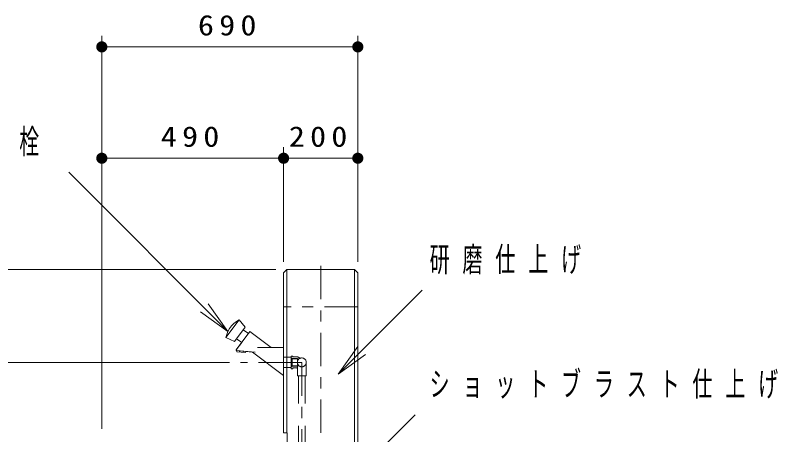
# Model space of a CAD drawing. Units: millimetres on the paper, scale 1:30. Extents: x -385 to 0, y 0 to 338.
# Drawn here: x -203.1 to -134.6, y 124.8 to 162.5 of the extents above; entities that cross this region are included whole.
import ezdxf

# ---------------------------------------------------------------- set-up
doc = ezdxf.new("R2010")
doc.units = ezdxf.units.MM
for name, pattern in [('USER1', [4.5, 2.5, -2]), ('USER2', [6, 3, -1, 1, -1]), ('USER3', [8, 3, -1, 1, -1, 1, -1])]:
    doc.linetypes.add(name, pattern=pattern)
doc.layers.add('LY_1', color=7, linetype='Continuous', lineweight=13)
doc.styles.add('ＭＳ ゴシック', font='')
doc.styles.get('ＭＳ ゴシック').set_extended_font_data('MS Gothic')

# ---------------------------------------------------------------- blocks, each defined once
blk = doc.blocks.new('filled_dot')
at = {"color": 0, "linetype": 'Continuous', "lineweight": -2, "const_width": 1.25}
blk.add_lwpolyline([(-0.625, 0, 1), (0.625, 0, 1)], format="xyb", close=True, dxfattribs=at)
blk = doc.blocks.new('open_arrow')
at = {"color": 0, "linetype": 'Continuous', "lineweight": -2}
blk.add_lwpolyline([(7.5, 1.25), (0, 0), (7.5, -1.25)], dxfattribs=at)

msp = doc.modelspace()

# ---------------------------------------------------------------- linework, layer by layer
at = {"layer": 'LY_1'}
for p, q in [((-195.277, 150.68), (-195.277, 160.68)), ((-172.277, 150.68), (-172.277, 160.68)), ((-195.277, 159.68), (-172.277, 159.68)), ((-195.277, 125.38), (-195.277, 150.68)), ((-178.944, 140.38), (-178.944, 150.68)), ((-172.277, 140.38), (-172.277, 150.68)), ((-195.277, 149.68), (-178.944, 149.68)), ((-178.944, 149.68), (-172.277, 149.68)), ((-183.947, 134.131), (-198.235, 148.419)), ((-179.644, 139.68), (-223.111, 139.68)), ((-174.049, 130.287), (-166.511, 137.826)), ((-183.811, 131.347), (-213.111, 131.347)), ((-174.058, 119.724), (-167.139, 126.643))]:
    msp.add_line(p, q, dxfattribs=at)
at = {"layer": 'LY_1', "color": 4, "linetype": 'USER2'}
msp.add_line((-175.611, 83.014), (-175.611, 140.229), dxfattribs=at)
at = {"layer": 'LY_1', "color": 253}
for p, q in [((-178.644, 139.68), (-178.644, 125.014)), ((-172.577, 139.68), (-172.577, 83.014)), ((-184.131, 133.57), (-182.931, 135.17)), ((-182.564, 134.27), (-182.111, 133.93)), ((-183.164, 133.47), (-182.711, 133.13)), ((-182.919, 132.281), (-182.91, 132.381)), ((-182.587, 132.252), (-182.578, 132.352)), ((-181.741, 132.278), (-178.944, 130.18))]:
    msp.add_line(p, q, dxfattribs=at)
at = {"layer": 'LY_1', "color": 253, "linetype": 'USER3'}
msp.add_line((-172.277, 136.347), (-178.944, 136.347), dxfattribs=at)
at = {"layer": 'LY_1', "color": 4, "linetype": 'USER1'}
for p, q in [((-178.277, 130.78), (-178.277, 131.914)), ((-178.277, 131.914), (-178.144, 131.914)), ((-178.177, 131.714), (-178.277, 131.714)), ((-178.177, 131.714), (-178.177, 130.98)), ((-177.711, 131.696), (-178.177, 131.696)), ((-177.711, 131.658), (-178.177, 131.658)), ((-178.144, 131.914), (-178.077, 131.847)), ((-178.077, 131.847), (-177.661, 131.847)), ((-177.711, 131.696), (-177.711, 130.998)), ((-177.661, 131.847), (-177.561, 131.747)), ((-178.177, 130.98), (-178.277, 130.98)), ((-177.711, 131.037), (-178.177, 131.037)), ((-177.711, 130.998), (-178.177, 130.998)), ((-178.077, 130.847), (-178.144, 130.78)), ((-177.777, 130.847), (-178.077, 130.847)), ((-178.144, 130.78), (-178.277, 130.78)), ((-177.611, 130.147), (-177.611, 86.714)), ((-177.011, 130.147), (-177.011, 86.714))]:
    msp.add_line(p, q, dxfattribs=at)
at = {"layer": 'LY_1', "color": 253, "linetype": 'USER2'}
msp.add_line((-178.192, 131.347), (-182.811, 131.347), dxfattribs=at)
at = {"layer": 'LY_1'}
for points in [[(-178.944, 125.014), (-178.944, 139.38), (-178.644, 139.68), (-172.577, 139.68), (-172.277, 139.38), (-172.277, 83.314), (-172.577, 83.014), (-178.311, 83.014), (-178.611, 83.314), (-178.611, 125.014)], [(-178.944, 130.18), (-181.741, 132.278), (-182.346, 132.331), (-182.354, 132.232), (-183.151, 132.301), (-183.142, 132.401), (-183.191, 132.405), (-183.197, 132.406), (-183.203, 132.409), (-183.209, 132.412), (-183.213, 132.417), (-183.217, 132.422), (-183.22, 132.428), (-183.221, 132.434), (-183.221, 132.44), (-183.22, 132.447), (-183.218, 132.453), (-183.215, 132.458), (-182.711, 133.13), (-183.164, 133.47), (-183.344, 133.23), (-184.131, 133.57), (-184.057, 133.857), (-183.947, 134.131), (-183.802, 134.389), (-183.625, 134.626), (-183.418, 134.837), (-183.185, 135.02), (-182.931, 135.17), (-182.384, 134.51), (-182.564, 134.27), (-182.111, 133.93), (-181.971, 134.117), (-180.055, 132.68), (-178.944, 132.68)]]:
    msp.add_lwpolyline(points, close=True, dxfattribs=at)
at = {"layer": 'LY_1', "color": 253}
msp.add_lwpolyline([(-182.384, 134.51), (-183.344, 133.23), (-184.131, 133.57), (-184.057, 133.857), (-183.947, 134.131), (-183.802, 134.389), (-183.625, 134.626), (-183.418, 134.837), (-183.185, 135.02), (-182.931, 135.17)], close=True, dxfattribs=at)
for points in [[(-180.055, 132.68), (-181.971, 134.117), (-183.215, 132.458), (-183.218, 132.453), (-183.22, 132.447), (-183.221, 132.44), (-183.221, 132.434), (-183.22, 132.428), (-183.217, 132.422), (-183.213, 132.417), (-183.209, 132.412), (-183.203, 132.409), (-183.197, 132.406), (-183.191, 132.405), (-181.509, 132.258)], [(-183.142, 132.401), (-183.151, 132.301), (-182.354, 132.232), (-182.345, 132.331)], [(-181.277, 132.68), (-178.944, 132.68), (-178.944, 130.18)]]:
    msp.add_lwpolyline(points, dxfattribs=at)
at = {"layer": 'LY_1', "color": 4, "linetype": 'USER1'}
msp.add_lwpolyline([(-178.277, 130.88), (-178.277, 131.814), (-178.944, 131.814), (-178.944, 130.88)], close=True, dxfattribs=at)
at = {"layer": 'LY_1', "color": 4, "linetype": 'USER2'}
msp.add_lwpolyline([(-178.944, 131.347), (-177.311, 131.347), (-177.311, 84.583)], dxfattribs=at)
at = {"layer": 'LY_1', "color": 4, "linetype": 'USER1'}
msp.add_lwpolyline([(-176.911, 131.347), (-176.911, 130.147), (-177.711, 130.147), (-177.711, 131.347)], dxfattribs=at)
msp.add_circle((-177.311, 131.347), 0.4, dxfattribs=at)
for centre, radius, start in [((-177.561, 131.097), 0.65, 77.53225), ((-177.777, 130.78), 0.0667, 0)]:
    msp.add_arc(centre, radius, start, 90, dxfattribs=at)

# ---------------------------------------------------------------- block references
at = {"layer": 'LY_1', "xscale": 0.4, "yscale": 0.4}
for p in [(-195.277, 159.68), (-195.277, 149.68), (-178.944, 149.68)]:
    msp.add_blockref('filled_dot', p, dxfattribs=at)
for name, p, rotation in [('filled_dot', (-172.277, 159.68), 180), ('filled_dot', (-178.944, 149.68), 180), ('filled_dot', (-172.277, 149.68), 180), ('open_arrow', (-183.947, 134.131), 135), ('open_arrow', (-174.049, 130.287), 45)]:
    msp.add_blockref(name, p, dxfattribs=dict(at, rotation=rotation))

# ---------------------------------------------------------------- texts
at = {"layer": 'LY_1', "style": 'ＭＳ ゴシック'}
for s, insert, char_height, attachment_point in [('\\T1.33;\\W1.15;690', (-183.777, 160.68), 1.833, 8), ('\\T1.64;\\W0.6;プッシュ式横水栓', (-223.359, 151.069), 2.199, 4), ('\\T1.33;\\W1.15;490', (-187.111, 150.68), 1.833, 8), ('\\T1.33;\\W1.15;200', (-175.611, 150.68), 1.833, 8), ('\\T1.64;\\W0.6;研磨仕上げ', (-165.829, 140.476), 2.199, 4), ('\\T1.64;\\W0.6;ショットブラスト仕上げ', (-165.829, 129.293), 2.199, 4)]:
    msp.add_mtext(s, dxfattribs=dict(at, insert=insert, char_height=char_height, attachment_point=attachment_point))

doc.saveas('drawing.dxf')
